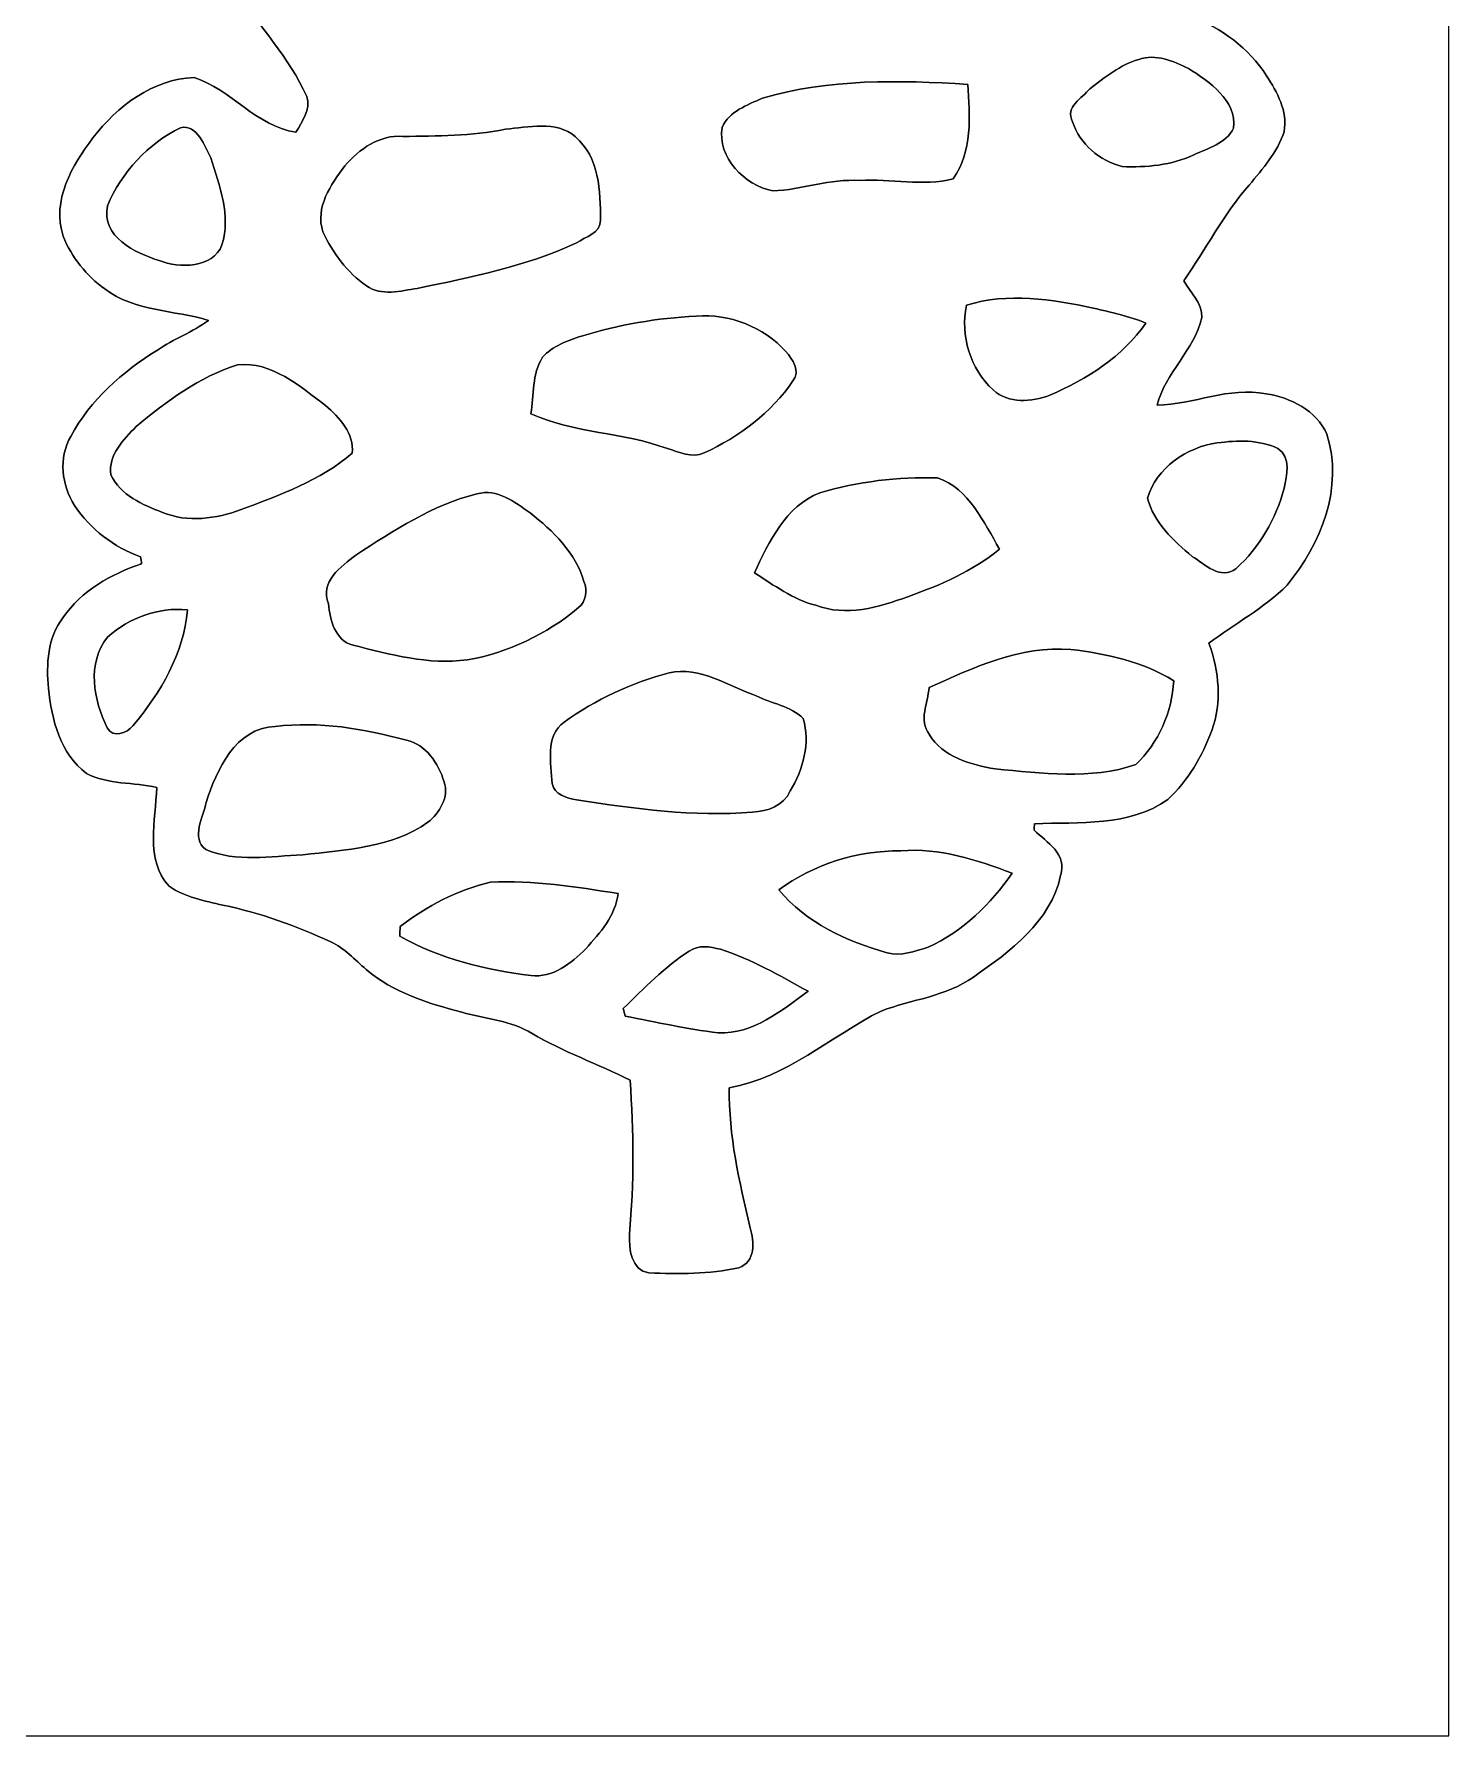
# Model space of a CAD drawing. Header units: centimetres. Extents: x -16.8 to 16.8, y -16.7 to 16.7.
# Drawn here: x 0.93 to 16.77, y -16.67 to 2.39 of the extents above; entities that cross this region are included whole.
import ezdxf

# ---------------------------------------------------------------- set-up
doc = ezdxf.new("R2010")
doc.units = ezdxf.units.CM
doc.header["$MEASUREMENT"] = 0
doc.layers.add('Layer 1', color=7, linetype='Continuous')

msp = doc.modelspace()

# ---------------------------------------------------------------- linework, layer by layer
at = {"layer": 'Layer 1', "color": 7}
for points, knots in [([(-16.77458, 16.66875), (-16.77458, 16.66875), (16.77458, 16.66875), (16.77458, 16.66875), (16.77458, 16.66875), (16.77458, 16.66875), (16.77458, -16.66875), (16.77458, -16.66875), (16.77458, -16.66875), (16.77458, -16.66875), (-16.77458, -16.66875), (-16.77458, -16.66875), (-16.77458, -16.66875), (-16.77458, -16.66875), (-16.77458, 16.66875), (-16.77458, 16.66875), (-16.77458, 16.66875), (-16.77458, 16.66875), (-16.77458, 16.66875), (-16.77458, 16.66875)], [0, 0, 0, 0, 0.16666667, 0.16666667, 0.16666667, 0.16666667, 0.33333333, 0.33333333, 0.33333333, 0.33333333, 0.5, 0.5, 0.5, 0.5, 0.66666667, 0.66666667, 0.66666667, 0.66666667, 1, 1, 1, 1]), ([(6.82519, 9.15494), (6.67844, 8.98737), (6.57084, 8.75065), (6.66574, 8.53369), (6.66574, 8.53369), (6.86823, 7.92374), (6.93455, 7.27675), (6.94972, 6.63716), (6.94972, 6.63716), (6.71618, 6.72359), (6.48264, 6.83648), (6.22653, 6.82096), (6.22653, 6.82096), (5.75769, 6.81249), (5.25321, 6.7183), (4.89444, 6.39339), (4.89444, 6.39339), (4.60057, 6.13234), (4.55577, 5.67126), (4.72475, 5.32906), (4.72475, 5.32906), (4.84681, 5.08106), (4.99039, 4.84258), (5.08388, 4.58082), (5.08388, 4.58082), (4.55436, 4.57376), (4.03366, 4.45064), (3.54683, 4.24709), (3.54683, 4.24709), (3.32423, 4.15008), (3.08504, 4.00438), (3.02472, 3.75214), (3.02472, 3.75214), (2.98768, 3.4544), (3.02824, 3.13231), (3.19581, 2.87726), (3.19581, 2.87726), (3.44946, 2.47721), (3.78883, 2.13043), (3.98427, 1.69474), (3.98427, 1.69474), (4.03049, 1.54481), (3.93277, 1.41534), (3.86327, 1.29434), (3.86327, 1.29434), (3.41454, 1.35749), (3.14149, 1.77518), (2.72344, 1.905), (2.72344, 1.905), (2.26166, 1.8923), (1.86514, 1.58115), (1.59032, 1.23119), (1.59032, 1.23119), (1.35502, 0.92146), (1.12748, 0.53093), (1.25659, 0.12735), (1.25659, 0.12735), (1.35149, -0.10689), (1.51836, -0.31503), (1.72367, -0.46284), (1.72367, -0.46284), (2.05952, -0.71579), (2.49873, -0.69779), (2.88466, -0.81386), (2.88466, -0.81386), (2.70651, -0.94721), (2.49308, -1.02023), (2.3114, -1.14794), (2.3114, -1.14794), (1.92017, -1.38818), (1.56139, -1.70603), (1.34126, -2.11384), (1.34126, -2.11384), (1.20191, -2.35585), (1.23966, -2.65818), (1.38395, -2.88643), (1.38395, -2.88643), (1.56034, -3.15172), (1.82386, -3.35492), (2.12372, -3.46216), (2.12372, -3.46216), (2.12654, -3.48156), (2.13254, -3.52037), (2.13536, -3.53977), (2.13536, -3.53977), (1.79246, -3.65548), (1.46156, -3.83928), (1.25413, -4.14655), (1.25413, -4.14655), (1.07809, -4.36704), (1.06927, -4.66831), (1.09149, -4.93642), (1.09149, -4.93642), (1.12712, -5.2832), (1.22343, -5.66808), (1.51765, -5.88857), (1.51765, -5.88857), (1.75719, -6.01557), (2.04611, -5.98452), (2.3047, -6.04732), (2.3047, -6.04732), (2.2927, -6.4135), (2.17029, -6.85306), (2.44299, -7.15222), (2.44299, -7.15222), (2.62149, -7.27393), (2.8388, -7.31591), (3.04588, -7.36388), (3.04588, -7.36388), (3.46322, -7.44961), (3.86715, -7.59601), (4.25309, -7.77557), (4.25309, -7.77557), (4.41043, -7.8426), (4.52085, -7.97666), (4.64996, -8.0839), (4.64996, -8.0839), (4.95159, -8.34602), (5.34352, -8.46208), (5.72135, -8.56333), (5.72135, -8.56333), (5.98382, -8.63917), (6.27168, -8.65046), (6.50734, -8.80216), (6.50734, -8.80216), (6.85835, -9.00642), (7.24253, -9.14224), (7.60448, -9.32427), (7.60448, -9.32427), (7.64752, -9.89824), (7.64928, -10.47503), (7.59813, -11.04865), (7.59813, -11.04865), (7.59072, -11.20775), (7.61541, -11.45575), (7.81367, -11.48151), (7.81367, -11.48151), (8.14846, -11.49667), (8.49171, -11.49914), (8.82156, -11.42436), (8.82156, -11.42436), (9.01277, -11.36015), (8.99372, -11.13296), (8.95103, -10.97844), (8.95103, -10.97844), (8.8265, -10.46445), (8.71008, -9.94128), (8.71432, -9.40964), (8.71432, -9.40964), (9.3599, -9.29534), (9.84814, -8.83532), (10.41541, -8.54922), (10.41541, -8.54922), (10.75831, -8.41939), (11.14354, -8.388), (11.44976, -8.16892), (11.44976, -8.16892), (11.85651, -7.88599), (12.31688, -7.54768), (12.42624, -7.03263), (12.42624, -7.03263), (12.50139, -6.79309), (12.27208, -6.65727), (12.12921, -6.52463), (12.12921, -6.52463), (12.13026, -6.50663), (12.13203, -6.4703), (12.13309, -6.45195), (12.13309, -6.45195), (12.63615, -6.43079), (13.19354, -6.48794), (13.62569, -6.18067), (13.62569, -6.18067), (13.85147, -5.97217), (14.01127, -5.6956), (14.11887, -5.40879), (14.11887, -5.40879), (14.23494, -5.09164), (14.20036, -4.74274), (14.08606, -4.43089), (14.08606, -4.43089), (14.37605, -4.21111), (14.70378, -4.03931), (14.96166, -3.77931), (14.96166, -3.77931), (15.34089, -3.31964), (15.59842, -2.68287), (15.40651, -2.08915), (15.40651, -2.08915), (15.29221, -1.82245), (15.00011, -1.67781), (14.726, -1.63654), (14.726, -1.63654), (14.3129, -1.55434), (13.91532, -1.75648), (13.50574, -1.76424), (13.50574, -1.76424), (13.59923, -1.40018), (13.92484, -1.14759), (14.00775, -0.78105), (14.00775, -0.78105), (14.01269, -0.62054), (13.87828, -0.5013), (13.8049, -0.36971), (13.8049, -0.36971), (14.05326, -0.01552), (14.25187, 0.3743), (14.53762, 0.70097), (14.53762, 0.70097), (14.6879, 0.88477), (14.85547, 1.06821), (14.9285, 1.29928), (14.9285, 1.29928), (14.97224, 1.52859), (14.84947, 1.74096), (14.73129, 1.92476), (14.73129, 1.92476), (14.53762, 2.23908), (14.22047, 2.45569), (13.88674, 2.59997), (13.88674, 2.59997), (13.59994, 2.71992), (13.27609, 2.68781), (12.9921, 2.57669), (12.9921, 2.57669), (13.11981, 2.921), (13.49375, 3.13831), (13.51774, 3.52319), (13.51774, 3.52319), (13.59359, 4.01426), (13.41614, 4.51062), (13.10852, 4.88879), (13.10852, 4.88879), (12.89509, 5.09764), (12.59205, 5.27297), (12.28337, 5.17631), (12.28337, 5.17631), (11.75491, 5.04437), (11.31676, 4.64785), (11.06064, 4.17548), (11.06064, 4.17548), (11.01019, 4.0513), (10.87155, 4.04777), (10.75796, 4.04883), (10.75796, 4.04883), (10.85638, 4.54413), (11.05782, 5.01297), (11.30406, 5.45147), (11.30406, 5.45147), (11.46669, 5.70018), (11.3986, 6.01274), (11.26772, 6.25969), (11.26772, 6.25969), (11.05359, 6.61599), (10.71633, 6.88058), (10.35367, 7.07319), (10.35367, 7.07319), (10.10638, 7.17127), (9.83297, 7.16386), (9.57686, 7.21854), (9.57686, 7.21854), (9.5056, 7.23512), (9.52147, 7.32296), (9.51936, 7.37764), (9.51936, 7.37764), (9.53629, 7.78263), (9.57121, 8.19115), (9.69327, 8.57991), (9.69327, 8.57991), (9.773, 8.83109), (9.84179, 9.14753), (9.64953, 9.36731), (9.64953, 9.36731), (9.53029, 9.55146), (9.31545, 9.63824), (9.12354, 9.72502), (9.12354, 9.72502), (8.33861, 10.01254), (7.37411, 9.79911), (6.82519, 9.15494)], [0, 0, 0, 0, 0.01408451, 0.01408451, 0.01408451, 0.01408451, 0.02816901, 0.02816901, 0.02816901, 0.02816901, 0.04225352, 0.04225352, 0.04225352, 0.04225352, 0.05633803, 0.05633803, 0.05633803, 0.05633803, 0.07042254, 0.07042254, 0.07042254, 0.07042254, 0.08450704, 0.08450704, 0.08450704, 0.08450704, 0.09859155, 0.09859155, 0.09859155, 0.09859155, 0.11267606, 0.11267606, 0.11267606, 0.11267606, 0.12676056, 0.12676056, 0.12676056, 0.12676056, 0.14084507, 0.14084507, 0.14084507, 0.14084507, 0.15492958, 0.15492958, 0.15492958, 0.15492958, 0.16901408, 0.16901408, 0.16901408, 0.16901408, 0.18309859, 0.18309859, 0.18309859, 0.18309859, 0.1971831, 0.1971831, 0.1971831, 0.1971831, 0.21126761, 0.21126761, 0.21126761, 0.21126761, 0.22535211, 0.22535211, 0.22535211, 0.22535211, 0.23943662, 0.23943662, 0.23943662, 0.23943662, 0.25352113, 0.25352113, 0.25352113, 0.25352113, 0.26760563, 0.26760563, 0.26760563, 0.26760563, 0.28169014, 0.28169014, 0.28169014, 0.28169014, 0.29577465, 0.29577465, 0.29577465, 0.29577465, 0.30985915, 0.30985915, 0.30985915, 0.30985915, 0.32394366, 0.32394366, 0.32394366, 0.32394366, 0.33802817, 0.33802817, 0.33802817, 0.33802817, 0.35211268, 0.35211268, 0.35211268, 0.35211268, 0.36619718, 0.36619718, 0.36619718, 0.36619718, 0.38028169, 0.38028169, 0.38028169, 0.38028169, 0.3943662, 0.3943662, 0.3943662, 0.3943662, 0.4084507, 0.4084507, 0.4084507, 0.4084507, 0.42253521, 0.42253521, 0.42253521, 0.42253521, 0.43661972, 0.43661972, 0.43661972, 0.43661972, 0.45070423, 0.45070423, 0.45070423, 0.45070423, 0.46478873, 0.46478873, 0.46478873, 0.46478873, 0.47887324, 0.47887324, 0.47887324, 0.47887324, 0.49295775, 0.49295775, 0.49295775, 0.49295775, 0.50704225, 0.50704225, 0.50704225, 0.50704225, 0.52112676, 0.52112676, 0.52112676, 0.52112676, 0.53521127, 0.53521127, 0.53521127, 0.53521127, 0.54929577, 0.54929577, 0.54929577, 0.54929577, 0.56338028, 0.56338028, 0.56338028, 0.56338028, 0.57746479, 0.57746479, 0.57746479, 0.57746479, 0.5915493, 0.5915493, 0.5915493, 0.5915493, 0.6056338, 0.6056338, 0.6056338, 0.6056338, 0.61971831, 0.61971831, 0.61971831, 0.61971831, 0.63380282, 0.63380282, 0.63380282, 0.63380282, 0.64788732, 0.64788732, 0.64788732, 0.64788732, 0.66197183, 0.66197183, 0.66197183, 0.66197183, 0.67605634, 0.67605634, 0.67605634, 0.67605634, 0.69014085, 0.69014085, 0.69014085, 0.69014085, 0.70422535, 0.70422535, 0.70422535, 0.70422535, 0.71830986, 0.71830986, 0.71830986, 0.71830986, 0.73239437, 0.73239437, 0.73239437, 0.73239437, 0.74647887, 0.74647887, 0.74647887, 0.74647887, 0.76056338, 0.76056338, 0.76056338, 0.76056338, 0.77464789, 0.77464789, 0.77464789, 0.77464789, 0.78873239, 0.78873239, 0.78873239, 0.78873239, 0.8028169, 0.8028169, 0.8028169, 0.8028169, 0.81690141, 0.81690141, 0.81690141, 0.81690141, 0.83098592, 0.83098592, 0.83098592, 0.83098592, 0.84507042, 0.84507042, 0.84507042, 0.84507042, 0.85915493, 0.85915493, 0.85915493, 0.85915493, 0.87323944, 0.87323944, 0.87323944, 0.87323944, 0.88732394, 0.88732394, 0.88732394, 0.88732394, 0.90140845, 0.90140845, 0.90140845, 0.90140845, 0.91549296, 0.91549296, 0.91549296, 0.91549296, 0.92957746, 0.92957746, 0.92957746, 0.92957746, 0.94366197, 0.94366197, 0.94366197, 0.94366197, 0.95774648, 0.95774648, 0.95774648, 0.95774648, 0.97183099, 0.97183099, 0.97183099, 0.97183099, 1, 1, 1, 1]), ([(13.30043, 2.10891), (13.49128, 2.17346), (13.68813, 2.09091), (13.85852, 2.0066), (13.85852, 2.0066), (14.08889, 1.86196), (14.39827, 1.65135), (14.36299, 1.33738), (14.36299, 1.33738), (14.27868, 1.16699), (14.07619, 1.11337), (13.91744, 1.03928), (13.91744, 1.03928), (13.66732, 0.92428), (13.38545, 0.895), (13.11346, 0.90911), (13.11346, 0.90911), (12.86475, 0.97331), (12.64038, 1.16205), (12.55995, 1.40829), (12.55995, 1.40829), (12.47175, 1.58256), (12.66754, 1.67111), (12.75327, 1.78047), (12.75327, 1.78047), (12.92225, 1.90676), (13.0937, 2.04964), (13.30043, 2.10891)], [0, 0, 0, 0, 0.125, 0.125, 0.125, 0.125, 0.25, 0.25, 0.25, 0.25, 0.375, 0.375, 0.375, 0.375, 0.5, 0.5, 0.5, 0.5, 0.625, 0.625, 0.625, 0.625, 0.75, 0.75, 0.75, 0.75, 1, 1, 1, 1]), ([(9.08685, 1.67464), (9.83086, 1.89406), (10.62073, 1.87713), (11.38767, 1.82845), (11.38767, 1.82845), (11.4113, 1.47955), (11.43988, 1.07103), (11.22327, 0.77188), (11.22327, 0.77188), (10.88355, 0.68263), (10.5223, 0.7747), (10.17693, 0.75248), (10.17693, 0.75248), (9.84603, 0.77364), (9.52817, 0.65017), (9.20186, 0.635), (9.20186, 0.635), (8.88788, 0.70026), (8.58132, 1.00789), (8.63459, 1.34761), (8.63459, 1.34761), (8.71079, 1.52576), (8.91999, 1.59914), (9.08685, 1.67464)], [0, 0, 0, 0, 0.14285714, 0.14285714, 0.14285714, 0.14285714, 0.28571429, 0.28571429, 0.28571429, 0.28571429, 0.42857143, 0.42857143, 0.42857143, 0.42857143, 0.57142857, 0.57142857, 0.57142857, 0.57142857, 0.71428571, 0.71428571, 0.71428571, 0.71428571, 1, 1, 1, 1]), ([(2.5714, 1.34338), (2.76225, 1.38677), (2.83951, 1.13101), (2.91147, 1.00542), (2.91147, 1.00542), (3.00849, 0.69638), (3.13514, 0.35701), (3.0353, 0.0314), (3.0353, 0.0314), (2.93546, -0.23248), (2.55623, -0.23178), (2.33257, -0.14429), (2.33257, -0.14429), (2.06304, -0.05821), (1.67922, 0.11924), (1.7526, 0.4699), (1.7526, 0.4699), (1.90888, 0.84243), (2.20874, 1.16487), (2.5714, 1.34338)], [0, 0, 0, 0, 0.16666667, 0.16666667, 0.16666667, 0.16666667, 0.33333333, 0.33333333, 0.33333333, 0.33333333, 0.5, 0.5, 0.5, 0.5, 0.66666667, 0.66666667, 0.66666667, 0.66666667, 1, 1, 1, 1]), ([(6.20818, 1.32856), (6.46395, 1.34373), (6.77721, 1.43087), (6.99276, 1.24143), (6.99276, 1.24143), (7.25911, 1.01529), (7.27639, 0.63253), (7.27216, 0.30903), (7.27216, 0.30903), (7.28239, 0.15875), (7.10071, 0.12312), (7.00476, 0.05256), (7.00476, 0.05256), (6.44102, -0.20849), (5.82718, -0.33126), (5.22252, -0.45544), (5.22252, -0.45544), (5.03626, -0.48366), (4.82036, -0.5461), (4.65243, -0.42721), (4.65243, -0.42721), (4.43794, -0.27799), (4.27567, -0.05786), (4.16595, 0.17674), (4.16595, 0.17674), (4.07458, 0.45473), (4.25626, 0.7052), (4.41007, 0.91652), (4.41007, 0.91652), (4.57165, 1.10349), (4.8006, 1.26788), (5.06095, 1.24566), (5.06095, 1.24566), (5.44477, 1.25271), (5.83106, 1.24495), (6.20818, 1.32856)], [0, 0, 0, 0, 0.1, 0.1, 0.1, 0.1, 0.2, 0.2, 0.2, 0.2, 0.3, 0.3, 0.3, 0.3, 0.4, 0.4, 0.4, 0.4, 0.5, 0.5, 0.5, 0.5, 0.6, 0.6, 0.6, 0.6, 0.7, 0.7, 0.7, 0.7, 0.8, 0.8, 0.8, 0.8, 1, 1, 1, 1]), ([(11.37038, -0.64523), (11.83428, -0.49953), (12.32817, -0.57573), (12.79278, -0.67874), (12.79278, -0.67874), (12.9921, -0.72108), (13.19177, -0.7687), (13.38192, -0.84384), (13.38192, -0.84384), (13.11875, -1.2192), (12.72011, -1.4732), (12.30559, -1.65312), (12.30559, -1.65312), (12.10098, -1.72896), (11.8424, -1.75119), (11.67059, -1.59279), (11.67059, -1.59279), (11.41166, -1.35855), (11.30406, -0.98531), (11.37038, -0.64523)], [0, 0, 0, 0, 0.16666667, 0.16666667, 0.16666667, 0.16666667, 0.33333333, 0.33333333, 0.33333333, 0.33333333, 0.5, 0.5, 0.5, 0.5, 0.66666667, 0.66666667, 0.66666667, 0.66666667, 1, 1, 1, 1]), ([(7.05944, -0.98989), (7.47677, -0.86501), (7.90963, -0.78564), (8.34531, -0.768), (8.34531, -0.768), (8.7182, -0.73413), (9.09884, -0.88829), (9.35037, -1.16346), (9.35037, -1.16346), (9.42587, -1.2506), (9.51442, -1.38007), (9.42869, -1.49119), (9.42869, -1.49119), (9.18704, -1.84856), (8.82509, -2.11914), (8.43527, -2.29764), (8.43527, -2.29764), (8.29945, -2.36396), (8.15269, -2.28529), (8.02217, -2.24966), (8.02217, -2.24966), (7.52651, -2.06763), (6.9783, -2.07892), (6.49464, -1.86161), (6.49464, -1.86161), (6.53062, -1.65029), (6.50416, -1.41429), (6.62481, -1.22626), (6.62481, -1.22626), (6.73947, -1.10031), (6.9021, -1.04069), (7.05944, -0.98989)], [0, 0, 0, 0, 0.11111111, 0.11111111, 0.11111111, 0.11111111, 0.22222222, 0.22222222, 0.22222222, 0.22222222, 0.33333333, 0.33333333, 0.33333333, 0.33333333, 0.44444444, 0.44444444, 0.44444444, 0.44444444, 0.55555556, 0.55555556, 0.55555556, 0.55555556, 0.66666667, 0.66666667, 0.66666667, 0.66666667, 0.77777778, 0.77777778, 0.77777778, 0.77777778, 1, 1, 1, 1]), ([(3.20992, -1.31339), (3.59234, -1.26859), (3.90807, -1.55646), (4.19453, -1.76671), (4.19453, -1.76671), (4.34763, -1.89865), (4.51908, -2.08598), (4.49333, -2.30152), (4.49333, -2.30152), (4.13597, -2.61091), (3.68441, -2.76613), (3.2512, -2.93405), (3.2512, -2.93405), (2.97039, -3.03565), (2.65218, -3.08293), (2.3682, -2.96439), (2.3682, -2.96439), (2.14559, -2.88219), (1.89971, -2.77107), (1.79141, -2.54529), (1.79141, -2.54529), (1.75895, -2.31951), (1.93357, -2.15053), (2.07363, -2.00378), (2.07363, -2.00378), (2.413, -1.7212), (2.78306, -1.44498), (3.20992, -1.31339)], [0, 0, 0, 0, 0.125, 0.125, 0.125, 0.125, 0.25, 0.25, 0.25, 0.25, 0.375, 0.375, 0.375, 0.375, 0.5, 0.5, 0.5, 0.5, 0.625, 0.625, 0.625, 0.625, 0.75, 0.75, 0.75, 0.75, 1, 1, 1, 1]), ([(14.1792, -2.18687), (14.40709, -2.15583), (14.64592, -2.14912), (14.86006, -2.24861), (14.86006, -2.24861), (15.00223, -2.34703), (14.96554, -2.5527), (14.9285, -2.69275), (14.9285, -2.69275), (14.83854, -3.03495), (14.65227, -3.35809), (14.38945, -3.59551), (14.38945, -3.59551), (14.22259, -3.7278), (14.03526, -3.54506), (13.90086, -3.45722), (13.90086, -3.45722), (13.6906, -3.28542), (13.468, -3.07587), (13.39921, -2.80494), (13.39921, -2.80494), (13.49657, -2.46556), (13.83877, -2.23379), (14.1792, -2.18687)], [0, 0, 0, 0, 0.14285714, 0.14285714, 0.14285714, 0.14285714, 0.28571429, 0.28571429, 0.28571429, 0.28571429, 0.42857143, 0.42857143, 0.42857143, 0.42857143, 0.57142857, 0.57142857, 0.57142857, 0.57142857, 0.71428571, 0.71428571, 0.71428571, 0.71428571, 1, 1, 1, 1]), ([(9.72891, -2.74426), (10.15541, -2.62114), (10.6045, -2.56293), (11.04794, -2.57881), (11.04794, -2.57881), (11.40284, -2.6991), (11.56441, -3.07728), (11.74291, -3.37749), (11.74291, -3.37749), (11.43952, -3.62268), (11.07934, -3.78178), (10.71351, -3.90878), (10.71351, -3.90878), (10.3886, -4.03013), (10.02277, -4.13385), (9.6834, -4.00509), (9.6834, -4.00509), (9.42834, -3.93982), (9.21561, -3.78001), (8.99654, -3.64243), (8.99654, -3.64243), (9.16129, -3.29565), (9.34791, -2.89243), (9.72891, -2.74426)], [0, 0, 0, 0, 0.14285714, 0.14285714, 0.14285714, 0.14285714, 0.28571429, 0.28571429, 0.28571429, 0.28571429, 0.42857143, 0.42857143, 0.42857143, 0.42857143, 0.57142857, 0.57142857, 0.57142857, 0.57142857, 0.71428571, 0.71428571, 0.71428571, 0.71428571, 1, 1, 1, 1]), ([(5.88998, -2.75731), (6.11717, -2.69487), (6.3119, -2.84974), (6.48441, -2.96933), (6.48441, -2.96933), (6.74229, -3.16971), (6.99488, -3.41524), (7.08731, -3.73874), (7.08731, -3.73874), (7.13176, -3.83646), (7.10847, -3.96028), (7.0291, -4.03084), (7.0291, -4.03084), (6.67209, -4.32894), (6.23923, -4.53813), (5.77991, -4.6161), (5.77991, -4.6161), (5.34741, -4.67572), (4.91878, -4.55648), (4.50356, -4.45206), (4.50356, -4.45206), (4.30107, -4.4002), (4.24462, -4.16948), (4.2291, -3.98956), (4.2291, -3.98956), (4.12715, -3.7398), (4.36774, -3.57329), (4.53461, -3.44276), (4.53461, -3.44276), (4.95723, -3.16794), (5.39609, -2.88008), (5.88998, -2.75731)], [0, 0, 0, 0, 0.11111111, 0.11111111, 0.11111111, 0.11111111, 0.22222222, 0.22222222, 0.22222222, 0.22222222, 0.33333333, 0.33333333, 0.33333333, 0.33333333, 0.44444444, 0.44444444, 0.44444444, 0.44444444, 0.55555556, 0.55555556, 0.55555556, 0.55555556, 0.66666667, 0.66666667, 0.66666667, 0.66666667, 0.77777778, 0.77777778, 0.77777778, 0.77777778, 1, 1, 1, 1]), ([(1.75331, -4.36316), (1.99813, -4.14196), (2.31951, -4.02555), (2.64866, -4.05624), (2.64866, -4.05624), (2.60632, -4.54766), (2.34774, -4.98475), (2.0387, -5.35517), (2.0387, -5.35517), (1.96674, -5.43701), (1.81822, -5.49698), (1.75013, -5.3781), (1.75013, -5.3781), (1.59808, -5.06836), (1.51871, -4.65455), (1.75331, -4.36316)], [0, 0, 0, 0, 0.2, 0.2, 0.2, 0.2, 0.4, 0.4, 0.4, 0.4, 0.6, 0.6, 0.6, 0.6, 1, 1, 1, 1]), ([(10.95269, -4.9276), (11.45399, -4.70288), (11.97328, -4.45417), (12.54019, -4.50039), (12.54019, -4.50039), (12.93918, -4.54766), (13.34699, -4.63479), (13.69272, -4.84964), (13.69272, -4.84964), (13.67543, -5.20171), (13.52127, -5.54531), (13.26797, -5.78979), (13.26797, -5.78979), (12.76209, -5.9623), (12.21422, -5.88433), (11.69352, -5.83882), (11.69352, -5.83882), (11.41836, -5.78908), (11.1065, -5.70653), (10.9541, -5.44971), (10.9541, -5.44971), (10.83592, -5.29202), (10.93858, -5.10011), (10.95269, -4.9276)], [0, 0, 0, 0, 0.14285714, 0.14285714, 0.14285714, 0.14285714, 0.28571429, 0.28571429, 0.28571429, 0.28571429, 0.42857143, 0.42857143, 0.42857143, 0.42857143, 0.57142857, 0.57142857, 0.57142857, 0.57142857, 0.71428571, 0.71428571, 0.71428571, 0.71428571, 1, 1, 1, 1]), ([(8.04122, -4.76321), (8.38906, -4.68312), (8.70303, -4.90996), (9.01841, -5.01862), (9.01841, -5.01862), (9.18739, -5.10822), (9.40682, -5.13115), (9.54334, -5.27368), (9.54334, -5.27368), (9.6266, -5.5439), (9.54123, -5.84588), (9.39941, -6.08436), (9.39941, -6.08436), (9.3218, -6.25016), (9.14859, -6.31543), (8.97467, -6.32178), (8.97467, -6.32178), (8.31497, -6.37646), (7.65704, -6.28297), (7.00652, -6.18455), (7.00652, -6.18455), (6.89681, -6.16479), (6.75711, -6.12951), (6.73312, -6.00146), (6.73312, -6.00146), (6.72077, -5.77674), (6.65198, -5.46841), (6.86541, -5.31319), (6.86541, -5.31319), (7.21854, -5.06166), (7.62212, -4.87292), (8.04122, -4.76321)], [0, 0, 0, 0, 0.11111111, 0.11111111, 0.11111111, 0.11111111, 0.22222222, 0.22222222, 0.22222222, 0.22222222, 0.33333333, 0.33333333, 0.33333333, 0.33333333, 0.44444444, 0.44444444, 0.44444444, 0.44444444, 0.55555556, 0.55555556, 0.55555556, 0.55555556, 0.66666667, 0.66666667, 0.66666667, 0.66666667, 0.77777778, 0.77777778, 0.77777778, 0.77777778, 1, 1, 1, 1]), ([(3.63114, -5.36328), (4.12538, -5.30119), (4.62315, -5.38727), (5.09976, -5.51603), (5.09976, -5.51603), (5.32306, -5.56366), (5.45888, -5.77744), (5.52238, -5.98276), (5.52238, -5.98276), (5.58165, -6.15209), (5.46982, -6.33095), (5.34176, -6.43608), (5.34176, -6.43608), (4.93395, -6.72465), (4.41643, -6.74123), (3.93876, -6.80156), (3.93876, -6.80156), (3.57964, -6.8132), (3.19476, -6.88693), (2.85327, -6.74053), (2.85327, -6.74053), (2.68499, -6.61353), (2.82504, -6.3687), (2.85856, -6.21453), (2.85856, -6.21453), (2.97215, -5.84764), (3.18699, -5.38057), (3.63114, -5.36328)], [0, 0, 0, 0, 0.125, 0.125, 0.125, 0.125, 0.25, 0.25, 0.25, 0.25, 0.375, 0.375, 0.375, 0.375, 0.5, 0.5, 0.5, 0.5, 0.625, 0.625, 0.625, 0.625, 0.75, 0.75, 0.75, 0.75, 1, 1, 1, 1]), ([(9.26888, -7.19279), (9.66258, -6.90562), (10.14906, -6.75146), (10.6359, -6.75499), (10.6359, -6.75499), (11.06876, -6.71689), (11.48468, -6.85729), (11.88402, -7.00581), (11.88402, -7.00581), (11.64343, -7.35259), (11.33016, -7.66022), (10.94176, -7.8359), (10.94176, -7.8359), (10.79465, -7.87823), (10.63766, -7.94244), (10.4842, -7.89799), (10.4842, -7.89799), (10.02947, -7.77099), (9.57862, -7.55967), (9.26888, -7.19279)], [0, 0, 0, 0, 0.16666667, 0.16666667, 0.16666667, 0.16666667, 0.33333333, 0.33333333, 0.33333333, 0.33333333, 0.5, 0.5, 0.5, 0.5, 0.66666667, 0.66666667, 0.66666667, 0.66666667, 1, 1, 1, 1]), ([(6.04097, -7.10671), (6.51933, -7.08131), (6.99805, -7.16033), (7.47007, -7.233), (7.47007, -7.233), (7.44291, -7.48206), (7.27004, -7.67292), (7.11024, -7.85142), (7.11024, -7.85142), (6.94866, -8.01405), (6.737, -8.18056), (6.49358, -8.15305), (6.49358, -8.15305), (5.98664, -8.08637), (5.47264, -7.96713), (5.02602, -7.70996), (5.02602, -7.70996), (5.02673, -7.6835), (5.02849, -7.63058), (5.02955, -7.60412), (5.02955, -7.60412), (5.32765, -7.37094), (5.67196, -7.1949), (6.04097, -7.10671)], [0, 0, 0, 0, 0.14285714, 0.14285714, 0.14285714, 0.14285714, 0.28571429, 0.28571429, 0.28571429, 0.28571429, 0.42857143, 0.42857143, 0.42857143, 0.42857143, 0.57142857, 0.57142857, 0.57142857, 0.57142857, 0.71428571, 0.71428571, 0.71428571, 0.71428571, 1, 1, 1, 1]), ([(8.26664, -7.87788), (8.36859, -7.80627), (8.50336, -7.82743), (8.6173, -7.85848), (8.6173, -7.85848), (8.96479, -7.96749), (9.28052, -8.15446), (9.59838, -8.32838), (9.59838, -8.32838), (9.29922, -8.54287), (8.98349, -8.81098), (8.5919, -8.7944), (8.5919, -8.7944), (8.24089, -8.75171), (7.89622, -8.67375), (7.55015, -8.60672), (7.55015, -8.60672), (7.54486, -8.58591), (7.53427, -8.54393), (7.52898, -8.52276), (7.52898, -8.52276), (7.76041, -8.29239), (7.99218, -8.0578), (8.26664, -7.87788)], [0, 0, 0, 0, 0.14285714, 0.14285714, 0.14285714, 0.14285714, 0.28571429, 0.28571429, 0.28571429, 0.28571429, 0.42857143, 0.42857143, 0.42857143, 0.42857143, 0.57142857, 0.57142857, 0.57142857, 0.57142857, 0.71428571, 0.71428571, 0.71428571, 0.71428571, 1, 1, 1, 1])]:
    msp.add_open_spline(points, degree=3, knots=knots, dxfattribs=at)
at = {"layer": 'Layer 1'}
for points, knots in [([(6.82519, 9.15494), (7.37411, 9.79911), (8.33861, 10.01254), (9.12354, 9.72502), (9.12354, 9.72502), (9.31545, 9.63824), (9.53029, 9.55146), (9.64953, 9.36731), (9.64953, 9.36731), (9.84179, 9.14753), (9.773, 8.83109), (9.69327, 8.57991), (9.69327, 8.57991), (9.57121, 8.19115), (9.53629, 7.78263), (9.51936, 7.37764), (9.51936, 7.37764), (9.52147, 7.32296), (9.5056, 7.23512), (9.57686, 7.21854), (9.57686, 7.21854), (9.83297, 7.16386), (10.10638, 7.17127), (10.35367, 7.07319), (10.35367, 7.07319), (10.71633, 6.88058), (11.05359, 6.61599), (11.26772, 6.25969), (11.26772, 6.25969), (11.3986, 6.01274), (11.46669, 5.70018), (11.30406, 5.45147), (11.30406, 5.45147), (11.05782, 5.01297), (10.85638, 4.54413), (10.75796, 4.04883), (10.75796, 4.04883), (10.87155, 4.04777), (11.01019, 4.0513), (11.06064, 4.17548), (11.06064, 4.17548), (11.31676, 4.64785), (11.75491, 5.04437), (12.28337, 5.17631), (12.28337, 5.17631), (12.59205, 5.27297), (12.89509, 5.09764), (13.10852, 4.88879), (13.10852, 4.88879), (13.41614, 4.51062), (13.59359, 4.01426), (13.51774, 3.52319), (13.51774, 3.52319), (13.49375, 3.13831), (13.11981, 2.921), (12.9921, 2.57669), (12.9921, 2.57669), (13.27609, 2.68781), (13.59994, 2.71992), (13.88674, 2.59997), (13.88674, 2.59997), (14.22047, 2.45569), (14.53762, 2.23908), (14.73129, 1.92476), (14.73129, 1.92476), (14.84947, 1.74096), (14.97224, 1.52859), (14.9285, 1.29928), (14.9285, 1.29928), (14.85547, 1.06821), (14.6879, 0.88477), (14.53762, 0.70097), (14.53762, 0.70097), (14.25187, 0.3743), (14.05326, -0.01552), (13.8049, -0.36971), (13.8049, -0.36971), (13.87828, -0.5013), (14.01269, -0.62054), (14.00775, -0.78105), (14.00775, -0.78105), (13.92484, -1.14759), (13.59923, -1.40018), (13.50574, -1.76424), (13.50574, -1.76424), (13.91532, -1.75648), (14.3129, -1.55434), (14.726, -1.63654), (14.726, -1.63654), (15.00011, -1.67781), (15.29221, -1.82245), (15.40651, -2.08915), (15.40651, -2.08915), (15.59842, -2.68287), (15.34089, -3.31964), (14.96166, -3.77931), (14.96166, -3.77931), (14.70378, -4.03931), (14.37605, -4.21111), (14.08606, -4.43089), (14.08606, -4.43089), (14.20036, -4.74274), (14.23494, -5.09164), (14.11887, -5.40879), (14.11887, -5.40879), (14.01127, -5.6956), (13.85147, -5.97217), (13.62569, -6.18067), (13.62569, -6.18067), (13.19354, -6.48794), (12.63615, -6.43079), (12.13309, -6.45195), (12.13309, -6.45195), (12.13203, -6.4703), (12.13026, -6.50663), (12.12921, -6.52463), (12.12921, -6.52463), (12.27208, -6.65727), (12.50139, -6.79309), (12.42624, -7.03263), (12.42624, -7.03263), (12.31688, -7.54768), (11.85651, -7.88599), (11.44976, -8.16892), (11.44976, -8.16892), (11.14354, -8.388), (10.75831, -8.41939), (10.41541, -8.54922), (10.41541, -8.54922), (9.84814, -8.83532), (9.3599, -9.29534), (8.71432, -9.40964), (8.71432, -9.40964), (8.71008, -9.94128), (8.8265, -10.46445), (8.95103, -10.97844), (8.95103, -10.97844), (8.99372, -11.13296), (9.01277, -11.36015), (8.82156, -11.42436), (8.82156, -11.42436), (8.49171, -11.49914), (8.14846, -11.49667), (7.81367, -11.48151), (7.81367, -11.48151), (7.61541, -11.45575), (7.59072, -11.20775), (7.59813, -11.04865), (7.59813, -11.04865), (7.64928, -10.47503), (7.64752, -9.89824), (7.60448, -9.32427), (7.60448, -9.32427), (7.24253, -9.14224), (6.85835, -9.00642), (6.50734, -8.80216), (6.50734, -8.80216), (6.27168, -8.65046), (5.98382, -8.63917), (5.72135, -8.56333), (5.72135, -8.56333), (5.34352, -8.46208), (4.95159, -8.34602), (4.64996, -8.0839), (4.64996, -8.0839), (4.52085, -7.97666), (4.41043, -7.8426), (4.25309, -7.77557), (4.25309, -7.77557), (3.86715, -7.59601), (3.46322, -7.44961), (3.04588, -7.36388), (3.04588, -7.36388), (2.8388, -7.31591), (2.62149, -7.27393), (2.44299, -7.15222), (2.44299, -7.15222), (2.17029, -6.85306), (2.2927, -6.4135), (2.3047, -6.04732), (2.3047, -6.04732), (2.04611, -5.98452), (1.75719, -6.01557), (1.51765, -5.88857), (1.51765, -5.88857), (1.22343, -5.66808), (1.12712, -5.2832), (1.09149, -4.93642), (1.09149, -4.93642), (1.06927, -4.66831), (1.07809, -4.36704), (1.25413, -4.14655), (1.25413, -4.14655), (1.46156, -3.83928), (1.79246, -3.65548), (2.13536, -3.53977), (2.13536, -3.53977), (2.13254, -3.52037), (2.12654, -3.48156), (2.12372, -3.46216), (2.12372, -3.46216), (1.82386, -3.35492), (1.56034, -3.15172), (1.38395, -2.88643), (1.38395, -2.88643), (1.23966, -2.65818), (1.20191, -2.35585), (1.34126, -2.11384), (1.34126, -2.11384), (1.56139, -1.70603), (1.92017, -1.38818), (2.3114, -1.14794), (2.3114, -1.14794), (2.49308, -1.02023), (2.70651, -0.94721), (2.88466, -0.81386), (2.88466, -0.81386), (2.49873, -0.69779), (2.05952, -0.71579), (1.72367, -0.46284), (1.72367, -0.46284), (1.51836, -0.31503), (1.35149, -0.10689), (1.25659, 0.12735), (1.25659, 0.12735), (1.12748, 0.53093), (1.35502, 0.92146), (1.59032, 1.23119), (1.59032, 1.23119), (1.86514, 1.58115), (2.26166, 1.8923), (2.72344, 1.905), (2.72344, 1.905), (3.14149, 1.77518), (3.41454, 1.35749), (3.86327, 1.29434), (3.86327, 1.29434), (3.93277, 1.41534), (4.03049, 1.54481), (3.98427, 1.69474), (3.98427, 1.69474), (3.78883, 2.13043), (3.44946, 2.47721), (3.19581, 2.87726), (3.19581, 2.87726), (3.02824, 3.13231), (2.98768, 3.4544), (3.02472, 3.75214), (3.02472, 3.75214), (3.08504, 4.00438), (3.32423, 4.15008), (3.54683, 4.24709), (3.54683, 4.24709), (4.03366, 4.45064), (4.55436, 4.57376), (5.08388, 4.58082), (5.08388, 4.58082), (4.99039, 4.84258), (4.84681, 5.08106), (4.72475, 5.32906), (4.72475, 5.32906), (4.55577, 5.67126), (4.60057, 6.13234), (4.89444, 6.39339), (4.89444, 6.39339), (5.25321, 6.7183), (5.75769, 6.81249), (6.22653, 6.82096), (6.22653, 6.82096), (6.48264, 6.83648), (6.71618, 6.72359), (6.94972, 6.63716), (6.94972, 6.63716), (6.93455, 7.27675), (6.86823, 7.92374), (6.66574, 8.53369), (6.66574, 8.53369), (6.57084, 8.75065), (6.67844, 8.98737), (6.82519, 9.15494), (6.82519, 9.15494), (6.82519, 9.15494), (6.82519, 9.15494), (6.82519, 9.15494)], [0, 0, 0, 0, 0.01388889, 0.01388889, 0.01388889, 0.01388889, 0.02777778, 0.02777778, 0.02777778, 0.02777778, 0.04166667, 0.04166667, 0.04166667, 0.04166667, 0.05555556, 0.05555556, 0.05555556, 0.05555556, 0.06944444, 0.06944444, 0.06944444, 0.06944444, 0.08333333, 0.08333333, 0.08333333, 0.08333333, 0.09722222, 0.09722222, 0.09722222, 0.09722222, 0.11111111, 0.11111111, 0.11111111, 0.11111111, 0.125, 0.125, 0.125, 0.125, 0.13888889, 0.13888889, 0.13888889, 0.13888889, 0.15277778, 0.15277778, 0.15277778, 0.15277778, 0.16666667, 0.16666667, 0.16666667, 0.16666667, 0.18055556, 0.18055556, 0.18055556, 0.18055556, 0.19444444, 0.19444444, 0.19444444, 0.19444444, 0.20833333, 0.20833333, 0.20833333, 0.20833333, 0.22222222, 0.22222222, 0.22222222, 0.22222222, 0.23611111, 0.23611111, 0.23611111, 0.23611111, 0.25, 0.25, 0.25, 0.25, 0.26388889, 0.26388889, 0.26388889, 0.26388889, 0.27777778, 0.27777778, 0.27777778, 0.27777778, 0.29166667, 0.29166667, 0.29166667, 0.29166667, 0.30555556, 0.30555556, 0.30555556, 0.30555556, 0.31944444, 0.31944444, 0.31944444, 0.31944444, 0.33333333, 0.33333333, 0.33333333, 0.33333333, 0.34722222, 0.34722222, 0.34722222, 0.34722222, 0.36111111, 0.36111111, 0.36111111, 0.36111111, 0.375, 0.375, 0.375, 0.375, 0.38888889, 0.38888889, 0.38888889, 0.38888889, 0.40277778, 0.40277778, 0.40277778, 0.40277778, 0.41666667, 0.41666667, 0.41666667, 0.41666667, 0.43055556, 0.43055556, 0.43055556, 0.43055556, 0.44444444, 0.44444444, 0.44444444, 0.44444444, 0.45833333, 0.45833333, 0.45833333, 0.45833333, 0.47222222, 0.47222222, 0.47222222, 0.47222222, 0.48611111, 0.48611111, 0.48611111, 0.48611111, 0.5, 0.5, 0.5, 0.5, 0.51388889, 0.51388889, 0.51388889, 0.51388889, 0.52777778, 0.52777778, 0.52777778, 0.52777778, 0.54166667, 0.54166667, 0.54166667, 0.54166667, 0.55555556, 0.55555556, 0.55555556, 0.55555556, 0.56944444, 0.56944444, 0.56944444, 0.56944444, 0.58333333, 0.58333333, 0.58333333, 0.58333333, 0.59722222, 0.59722222, 0.59722222, 0.59722222, 0.61111111, 0.61111111, 0.61111111, 0.61111111, 0.625, 0.625, 0.625, 0.625, 0.63888889, 0.63888889, 0.63888889, 0.63888889, 0.65277778, 0.65277778, 0.65277778, 0.65277778, 0.66666667, 0.66666667, 0.66666667, 0.66666667, 0.68055556, 0.68055556, 0.68055556, 0.68055556, 0.69444444, 0.69444444, 0.69444444, 0.69444444, 0.70833333, 0.70833333, 0.70833333, 0.70833333, 0.72222222, 0.72222222, 0.72222222, 0.72222222, 0.73611111, 0.73611111, 0.73611111, 0.73611111, 0.75, 0.75, 0.75, 0.75, 0.76388889, 0.76388889, 0.76388889, 0.76388889, 0.77777778, 0.77777778, 0.77777778, 0.77777778, 0.79166667, 0.79166667, 0.79166667, 0.79166667, 0.80555556, 0.80555556, 0.80555556, 0.80555556, 0.81944444, 0.81944444, 0.81944444, 0.81944444, 0.83333333, 0.83333333, 0.83333333, 0.83333333, 0.84722222, 0.84722222, 0.84722222, 0.84722222, 0.86111111, 0.86111111, 0.86111111, 0.86111111, 0.875, 0.875, 0.875, 0.875, 0.88888889, 0.88888889, 0.88888889, 0.88888889, 0.90277778, 0.90277778, 0.90277778, 0.90277778, 0.91666667, 0.91666667, 0.91666667, 0.91666667, 0.93055556, 0.93055556, 0.93055556, 0.93055556, 0.94444444, 0.94444444, 0.94444444, 0.94444444, 0.95833333, 0.95833333, 0.95833333, 0.95833333, 0.97222222, 0.97222222, 0.97222222, 0.97222222, 1, 1, 1, 1]), ([(13.30043, 2.10891), (13.0937, 2.04964), (12.92225, 1.90676), (12.75327, 1.78047), (12.75327, 1.78047), (12.66754, 1.67111), (12.47175, 1.58256), (12.55995, 1.40829), (12.55995, 1.40829), (12.64038, 1.16205), (12.86475, 0.97331), (13.11346, 0.90911), (13.11346, 0.90911), (13.38545, 0.895), (13.66732, 0.92428), (13.91744, 1.03928), (13.91744, 1.03928), (14.07619, 1.11337), (14.27868, 1.16699), (14.36299, 1.33738), (14.36299, 1.33738), (14.39827, 1.65135), (14.08889, 1.86196), (13.85852, 2.0066), (13.85852, 2.0066), (13.68813, 2.09091), (13.49128, 2.17346), (13.30043, 2.10891), (13.30043, 2.10891), (13.30043, 2.10891), (13.30043, 2.10891), (13.30043, 2.10891)], [0, 0, 0, 0, 0.11111111, 0.11111111, 0.11111111, 0.11111111, 0.22222222, 0.22222222, 0.22222222, 0.22222222, 0.33333333, 0.33333333, 0.33333333, 0.33333333, 0.44444444, 0.44444444, 0.44444444, 0.44444444, 0.55555556, 0.55555556, 0.55555556, 0.55555556, 0.66666667, 0.66666667, 0.66666667, 0.66666667, 0.77777778, 0.77777778, 0.77777778, 0.77777778, 1, 1, 1, 1]), ([(9.08685, 1.67464), (8.91999, 1.59914), (8.71079, 1.52576), (8.63459, 1.34761), (8.63459, 1.34761), (8.58132, 1.00789), (8.88788, 0.70026), (9.20186, 0.635), (9.20186, 0.635), (9.52817, 0.65017), (9.84603, 0.77364), (10.17693, 0.75248), (10.17693, 0.75248), (10.5223, 0.7747), (10.88355, 0.68263), (11.22327, 0.77188), (11.22327, 0.77188), (11.43988, 1.07103), (11.4113, 1.47955), (11.38767, 1.82845), (11.38767, 1.82845), (10.62073, 1.87713), (9.83086, 1.89406), (9.08685, 1.67464), (9.08685, 1.67464), (9.08685, 1.67464), (9.08685, 1.67464), (9.08685, 1.67464)], [0, 0, 0, 0, 0.125, 0.125, 0.125, 0.125, 0.25, 0.25, 0.25, 0.25, 0.375, 0.375, 0.375, 0.375, 0.5, 0.5, 0.5, 0.5, 0.625, 0.625, 0.625, 0.625, 0.75, 0.75, 0.75, 0.75, 1, 1, 1, 1]), ([(2.5714, 1.34338), (2.20874, 1.16487), (1.90888, 0.84243), (1.7526, 0.4699), (1.7526, 0.4699), (1.67922, 0.11924), (2.06304, -0.05821), (2.33257, -0.14429), (2.33257, -0.14429), (2.55623, -0.23178), (2.93546, -0.23248), (3.0353, 0.0314), (3.0353, 0.0314), (3.13514, 0.35701), (3.00849, 0.69638), (2.91147, 1.00542), (2.91147, 1.00542), (2.83951, 1.13101), (2.76225, 1.38677), (2.5714, 1.34338), (2.5714, 1.34338), (2.5714, 1.34338), (2.5714, 1.34338), (2.5714, 1.34338)], [0, 0, 0, 0, 0.14285714, 0.14285714, 0.14285714, 0.14285714, 0.28571429, 0.28571429, 0.28571429, 0.28571429, 0.42857143, 0.42857143, 0.42857143, 0.42857143, 0.57142857, 0.57142857, 0.57142857, 0.57142857, 0.71428571, 0.71428571, 0.71428571, 0.71428571, 1, 1, 1, 1]), ([(6.20818, 1.32856), (5.83106, 1.24495), (5.44477, 1.25271), (5.06095, 1.24566), (5.06095, 1.24566), (4.8006, 1.26788), (4.57165, 1.10349), (4.41007, 0.91652), (4.41007, 0.91652), (4.25626, 0.7052), (4.07458, 0.45473), (4.16595, 0.17674), (4.16595, 0.17674), (4.27567, -0.05786), (4.43794, -0.27799), (4.65243, -0.42721), (4.65243, -0.42721), (4.82036, -0.5461), (5.03626, -0.48366), (5.22252, -0.45544), (5.22252, -0.45544), (5.82718, -0.33126), (6.44102, -0.20849), (7.00476, 0.05256), (7.00476, 0.05256), (7.10071, 0.12312), (7.28239, 0.15875), (7.27216, 0.30903), (7.27216, 0.30903), (7.27639, 0.63253), (7.25911, 1.01529), (6.99276, 1.24143), (6.99276, 1.24143), (6.77721, 1.43087), (6.46395, 1.34373), (6.20818, 1.32856), (6.20818, 1.32856), (6.20818, 1.32856), (6.20818, 1.32856), (6.20818, 1.32856)], [0, 0, 0, 0, 0.09090909, 0.09090909, 0.09090909, 0.09090909, 0.18181818, 0.18181818, 0.18181818, 0.18181818, 0.27272727, 0.27272727, 0.27272727, 0.27272727, 0.36363636, 0.36363636, 0.36363636, 0.36363636, 0.45454545, 0.45454545, 0.45454545, 0.45454545, 0.54545455, 0.54545455, 0.54545455, 0.54545455, 0.63636364, 0.63636364, 0.63636364, 0.63636364, 0.72727273, 0.72727273, 0.72727273, 0.72727273, 0.81818182, 0.81818182, 0.81818182, 0.81818182, 1, 1, 1, 1]), ([(11.37038, -0.64523), (11.30406, -0.98531), (11.41166, -1.35855), (11.67059, -1.59279), (11.67059, -1.59279), (11.8424, -1.75119), (12.10098, -1.72896), (12.30559, -1.65312), (12.30559, -1.65312), (12.72011, -1.4732), (13.11875, -1.2192), (13.38192, -0.84384), (13.38192, -0.84384), (13.19177, -0.7687), (12.9921, -0.72108), (12.79278, -0.67874), (12.79278, -0.67874), (12.32817, -0.57573), (11.83428, -0.49953), (11.37038, -0.64523), (11.37038, -0.64523), (11.37038, -0.64523), (11.37038, -0.64523), (11.37038, -0.64523)], [0, 0, 0, 0, 0.14285714, 0.14285714, 0.14285714, 0.14285714, 0.28571429, 0.28571429, 0.28571429, 0.28571429, 0.42857143, 0.42857143, 0.42857143, 0.42857143, 0.57142857, 0.57142857, 0.57142857, 0.57142857, 0.71428571, 0.71428571, 0.71428571, 0.71428571, 1, 1, 1, 1]), ([(7.05944, -0.98989), (6.9021, -1.04069), (6.73947, -1.10031), (6.62481, -1.22626), (6.62481, -1.22626), (6.50416, -1.41429), (6.53062, -1.65029), (6.49464, -1.86161), (6.49464, -1.86161), (6.9783, -2.07892), (7.52651, -2.06763), (8.02217, -2.24966), (8.02217, -2.24966), (8.15269, -2.28529), (8.29945, -2.36396), (8.43527, -2.29764), (8.43527, -2.29764), (8.82509, -2.11914), (9.18704, -1.84856), (9.42869, -1.49119), (9.42869, -1.49119), (9.51442, -1.38007), (9.42587, -1.2506), (9.35037, -1.16346), (9.35037, -1.16346), (9.09884, -0.88829), (8.7182, -0.73413), (8.34531, -0.768), (8.34531, -0.768), (7.90963, -0.78564), (7.47677, -0.86501), (7.05944, -0.98989), (7.05944, -0.98989), (7.05944, -0.98989), (7.05944, -0.98989), (7.05944, -0.98989)], [0, 0, 0, 0, 0.1, 0.1, 0.1, 0.1, 0.2, 0.2, 0.2, 0.2, 0.3, 0.3, 0.3, 0.3, 0.4, 0.4, 0.4, 0.4, 0.5, 0.5, 0.5, 0.5, 0.6, 0.6, 0.6, 0.6, 0.7, 0.7, 0.7, 0.7, 0.8, 0.8, 0.8, 0.8, 1, 1, 1, 1]), ([(3.20992, -1.31339), (2.78306, -1.44498), (2.413, -1.7212), (2.07363, -2.00378), (2.07363, -2.00378), (1.93357, -2.15053), (1.75895, -2.31951), (1.79141, -2.54529), (1.79141, -2.54529), (1.89971, -2.77107), (2.14559, -2.88219), (2.3682, -2.96439), (2.3682, -2.96439), (2.65218, -3.08293), (2.97039, -3.03565), (3.2512, -2.93405), (3.2512, -2.93405), (3.68441, -2.76613), (4.13597, -2.61091), (4.49333, -2.30152), (4.49333, -2.30152), (4.51908, -2.08598), (4.34763, -1.89865), (4.19453, -1.76671), (4.19453, -1.76671), (3.90807, -1.55646), (3.59234, -1.26859), (3.20992, -1.31339), (3.20992, -1.31339), (3.20992, -1.31339), (3.20992, -1.31339), (3.20992, -1.31339)], [0, 0, 0, 0, 0.11111111, 0.11111111, 0.11111111, 0.11111111, 0.22222222, 0.22222222, 0.22222222, 0.22222222, 0.33333333, 0.33333333, 0.33333333, 0.33333333, 0.44444444, 0.44444444, 0.44444444, 0.44444444, 0.55555556, 0.55555556, 0.55555556, 0.55555556, 0.66666667, 0.66666667, 0.66666667, 0.66666667, 0.77777778, 0.77777778, 0.77777778, 0.77777778, 1, 1, 1, 1]), ([(14.1792, -2.18687), (13.83877, -2.23379), (13.49657, -2.46556), (13.39921, -2.80494), (13.39921, -2.80494), (13.468, -3.07587), (13.6906, -3.28542), (13.90086, -3.45722), (13.90086, -3.45722), (14.03526, -3.54506), (14.22259, -3.7278), (14.38945, -3.59551), (14.38945, -3.59551), (14.65227, -3.35809), (14.83854, -3.03495), (14.9285, -2.69275), (14.9285, -2.69275), (14.96554, -2.5527), (15.00223, -2.34703), (14.86006, -2.24861), (14.86006, -2.24861), (14.64592, -2.14912), (14.40709, -2.15583), (14.1792, -2.18687), (14.1792, -2.18687), (14.1792, -2.18687), (14.1792, -2.18687), (14.1792, -2.18687)], [0, 0, 0, 0, 0.125, 0.125, 0.125, 0.125, 0.25, 0.25, 0.25, 0.25, 0.375, 0.375, 0.375, 0.375, 0.5, 0.5, 0.5, 0.5, 0.625, 0.625, 0.625, 0.625, 0.75, 0.75, 0.75, 0.75, 1, 1, 1, 1]), ([(9.72891, -2.74426), (9.34791, -2.89243), (9.16129, -3.29565), (8.99654, -3.64243), (8.99654, -3.64243), (9.21561, -3.78001), (9.42834, -3.93982), (9.6834, -4.00509), (9.6834, -4.00509), (10.02277, -4.13385), (10.3886, -4.03013), (10.71351, -3.90878), (10.71351, -3.90878), (11.07934, -3.78178), (11.43952, -3.62268), (11.74291, -3.37749), (11.74291, -3.37749), (11.56441, -3.07728), (11.40284, -2.6991), (11.04794, -2.57881), (11.04794, -2.57881), (10.6045, -2.56293), (10.15541, -2.62114), (9.72891, -2.74426), (9.72891, -2.74426), (9.72891, -2.74426), (9.72891, -2.74426), (9.72891, -2.74426)], [0, 0, 0, 0, 0.125, 0.125, 0.125, 0.125, 0.25, 0.25, 0.25, 0.25, 0.375, 0.375, 0.375, 0.375, 0.5, 0.5, 0.5, 0.5, 0.625, 0.625, 0.625, 0.625, 0.75, 0.75, 0.75, 0.75, 1, 1, 1, 1]), ([(5.88998, -2.75731), (5.39609, -2.88008), (4.95723, -3.16794), (4.53461, -3.44276), (4.53461, -3.44276), (4.36774, -3.57329), (4.12715, -3.7398), (4.2291, -3.98956), (4.2291, -3.98956), (4.24462, -4.16948), (4.30107, -4.4002), (4.50356, -4.45206), (4.50356, -4.45206), (4.91878, -4.55648), (5.34741, -4.67572), (5.77991, -4.6161), (5.77991, -4.6161), (6.23923, -4.53813), (6.67209, -4.32894), (7.0291, -4.03084), (7.0291, -4.03084), (7.10847, -3.96028), (7.13176, -3.83646), (7.08731, -3.73874), (7.08731, -3.73874), (6.99488, -3.41524), (6.74229, -3.16971), (6.48441, -2.96933), (6.48441, -2.96933), (6.3119, -2.84974), (6.11717, -2.69487), (5.88998, -2.75731), (5.88998, -2.75731), (5.88998, -2.75731), (5.88998, -2.75731), (5.88998, -2.75731)], [0, 0, 0, 0, 0.1, 0.1, 0.1, 0.1, 0.2, 0.2, 0.2, 0.2, 0.3, 0.3, 0.3, 0.3, 0.4, 0.4, 0.4, 0.4, 0.5, 0.5, 0.5, 0.5, 0.6, 0.6, 0.6, 0.6, 0.7, 0.7, 0.7, 0.7, 0.8, 0.8, 0.8, 0.8, 1, 1, 1, 1]), ([(1.75331, -4.36316), (1.51871, -4.65455), (1.59808, -5.06836), (1.75013, -5.3781), (1.75013, -5.3781), (1.81822, -5.49698), (1.96674, -5.43701), (2.0387, -5.35517), (2.0387, -5.35517), (2.34774, -4.98475), (2.60632, -4.54766), (2.64866, -4.05624), (2.64866, -4.05624), (2.31951, -4.02555), (1.99813, -4.14196), (1.75331, -4.36316), (1.75331, -4.36316), (1.75331, -4.36316), (1.75331, -4.36316), (1.75331, -4.36316)], [0, 0, 0, 0, 0.16666667, 0.16666667, 0.16666667, 0.16666667, 0.33333333, 0.33333333, 0.33333333, 0.33333333, 0.5, 0.5, 0.5, 0.5, 0.66666667, 0.66666667, 0.66666667, 0.66666667, 1, 1, 1, 1]), ([(10.95269, -4.9276), (10.93858, -5.10011), (10.83592, -5.29202), (10.9541, -5.44971), (10.9541, -5.44971), (11.1065, -5.70653), (11.41836, -5.78908), (11.69352, -5.83882), (11.69352, -5.83882), (12.21422, -5.88433), (12.76209, -5.9623), (13.26797, -5.78979), (13.26797, -5.78979), (13.52127, -5.54531), (13.67543, -5.20171), (13.69272, -4.84964), (13.69272, -4.84964), (13.34699, -4.63479), (12.93918, -4.54766), (12.54019, -4.50039), (12.54019, -4.50039), (11.97328, -4.45417), (11.45399, -4.70288), (10.95269, -4.9276), (10.95269, -4.9276), (10.95269, -4.9276), (10.95269, -4.9276), (10.95269, -4.9276)], [0, 0, 0, 0, 0.125, 0.125, 0.125, 0.125, 0.25, 0.25, 0.25, 0.25, 0.375, 0.375, 0.375, 0.375, 0.5, 0.5, 0.5, 0.5, 0.625, 0.625, 0.625, 0.625, 0.75, 0.75, 0.75, 0.75, 1, 1, 1, 1]), ([(8.04122, -4.76321), (7.62212, -4.87292), (7.21854, -5.06166), (6.86541, -5.31319), (6.86541, -5.31319), (6.65198, -5.46841), (6.72077, -5.77674), (6.73312, -6.00146), (6.73312, -6.00146), (6.75711, -6.12951), (6.89681, -6.16479), (7.00652, -6.18455), (7.00652, -6.18455), (7.65704, -6.28297), (8.31497, -6.37646), (8.97467, -6.32178), (8.97467, -6.32178), (9.14859, -6.31543), (9.3218, -6.25016), (9.39941, -6.08436), (9.39941, -6.08436), (9.54123, -5.84588), (9.6266, -5.5439), (9.54334, -5.27368), (9.54334, -5.27368), (9.40682, -5.13115), (9.18739, -5.10822), (9.01841, -5.01862), (9.01841, -5.01862), (8.70303, -4.90996), (8.38906, -4.68312), (8.04122, -4.76321), (8.04122, -4.76321), (8.04122, -4.76321), (8.04122, -4.76321), (8.04122, -4.76321)], [0, 0, 0, 0, 0.1, 0.1, 0.1, 0.1, 0.2, 0.2, 0.2, 0.2, 0.3, 0.3, 0.3, 0.3, 0.4, 0.4, 0.4, 0.4, 0.5, 0.5, 0.5, 0.5, 0.6, 0.6, 0.6, 0.6, 0.7, 0.7, 0.7, 0.7, 0.8, 0.8, 0.8, 0.8, 1, 1, 1, 1]), ([(3.63114, -5.36328), (3.18699, -5.38057), (2.97215, -5.84764), (2.85856, -6.21453), (2.85856, -6.21453), (2.82504, -6.3687), (2.68499, -6.61353), (2.85327, -6.74053), (2.85327, -6.74053), (3.19476, -6.88693), (3.57964, -6.8132), (3.93876, -6.80156), (3.93876, -6.80156), (4.41643, -6.74123), (4.93395, -6.72465), (5.34176, -6.43608), (5.34176, -6.43608), (5.46982, -6.33095), (5.58165, -6.15209), (5.52238, -5.98276), (5.52238, -5.98276), (5.45888, -5.77744), (5.32306, -5.56366), (5.09976, -5.51603), (5.09976, -5.51603), (4.62315, -5.38727), (4.12538, -5.30119), (3.63114, -5.36328), (3.63114, -5.36328), (3.63114, -5.36328), (3.63114, -5.36328), (3.63114, -5.36328)], [0, 0, 0, 0, 0.11111111, 0.11111111, 0.11111111, 0.11111111, 0.22222222, 0.22222222, 0.22222222, 0.22222222, 0.33333333, 0.33333333, 0.33333333, 0.33333333, 0.44444444, 0.44444444, 0.44444444, 0.44444444, 0.55555556, 0.55555556, 0.55555556, 0.55555556, 0.66666667, 0.66666667, 0.66666667, 0.66666667, 0.77777778, 0.77777778, 0.77777778, 0.77777778, 1, 1, 1, 1]), ([(9.26888, -7.19279), (9.57862, -7.55967), (10.02947, -7.77099), (10.4842, -7.89799), (10.4842, -7.89799), (10.63766, -7.94244), (10.79465, -7.87823), (10.94176, -7.8359), (10.94176, -7.8359), (11.33016, -7.66022), (11.64343, -7.35259), (11.88402, -7.00581), (11.88402, -7.00581), (11.48468, -6.85729), (11.06876, -6.71689), (10.6359, -6.75499), (10.6359, -6.75499), (10.14906, -6.75146), (9.66258, -6.90562), (9.26888, -7.19279), (9.26888, -7.19279), (9.26888, -7.19279), (9.26888, -7.19279), (9.26888, -7.19279)], [0, 0, 0, 0, 0.14285714, 0.14285714, 0.14285714, 0.14285714, 0.28571429, 0.28571429, 0.28571429, 0.28571429, 0.42857143, 0.42857143, 0.42857143, 0.42857143, 0.57142857, 0.57142857, 0.57142857, 0.57142857, 0.71428571, 0.71428571, 0.71428571, 0.71428571, 1, 1, 1, 1]), ([(6.04097, -7.10671), (5.67196, -7.1949), (5.32765, -7.37094), (5.02955, -7.60412), (5.02955, -7.60412), (5.02849, -7.63058), (5.02673, -7.6835), (5.02602, -7.70996), (5.02602, -7.70996), (5.47264, -7.96713), (5.98664, -8.08637), (6.49358, -8.15305), (6.49358, -8.15305), (6.737, -8.18056), (6.94866, -8.01405), (7.11024, -7.85142), (7.11024, -7.85142), (7.27004, -7.67292), (7.44291, -7.48206), (7.47007, -7.233), (7.47007, -7.233), (6.99805, -7.16033), (6.51933, -7.08131), (6.04097, -7.10671), (6.04097, -7.10671), (6.04097, -7.10671), (6.04097, -7.10671), (6.04097, -7.10671)], [0, 0, 0, 0, 0.125, 0.125, 0.125, 0.125, 0.25, 0.25, 0.25, 0.25, 0.375, 0.375, 0.375, 0.375, 0.5, 0.5, 0.5, 0.5, 0.625, 0.625, 0.625, 0.625, 0.75, 0.75, 0.75, 0.75, 1, 1, 1, 1]), ([(8.26664, -7.87788), (7.99218, -8.0578), (7.76041, -8.29239), (7.52898, -8.52276), (7.52898, -8.52276), (7.53427, -8.54393), (7.54486, -8.58591), (7.55015, -8.60672), (7.55015, -8.60672), (7.89622, -8.67375), (8.24089, -8.75171), (8.5919, -8.7944), (8.5919, -8.7944), (8.98349, -8.81098), (9.29922, -8.54287), (9.59838, -8.32838), (9.59838, -8.32838), (9.28052, -8.15446), (8.96479, -7.96749), (8.6173, -7.85848), (8.6173, -7.85848), (8.50336, -7.82743), (8.36859, -7.80627), (8.26664, -7.87788)], [0, 0, 0, 0, 0.14285714, 0.14285714, 0.14285714, 0.14285714, 0.28571429, 0.28571429, 0.28571429, 0.28571429, 0.42857143, 0.42857143, 0.42857143, 0.42857143, 0.57142857, 0.57142857, 0.57142857, 0.57142857, 0.71428571, 0.71428571, 0.71428571, 0.71428571, 1, 1, 1, 1])]:
    msp.add_open_spline(points, degree=3, knots=knots, dxfattribs=at)

doc.saveas('drawing.dxf')
